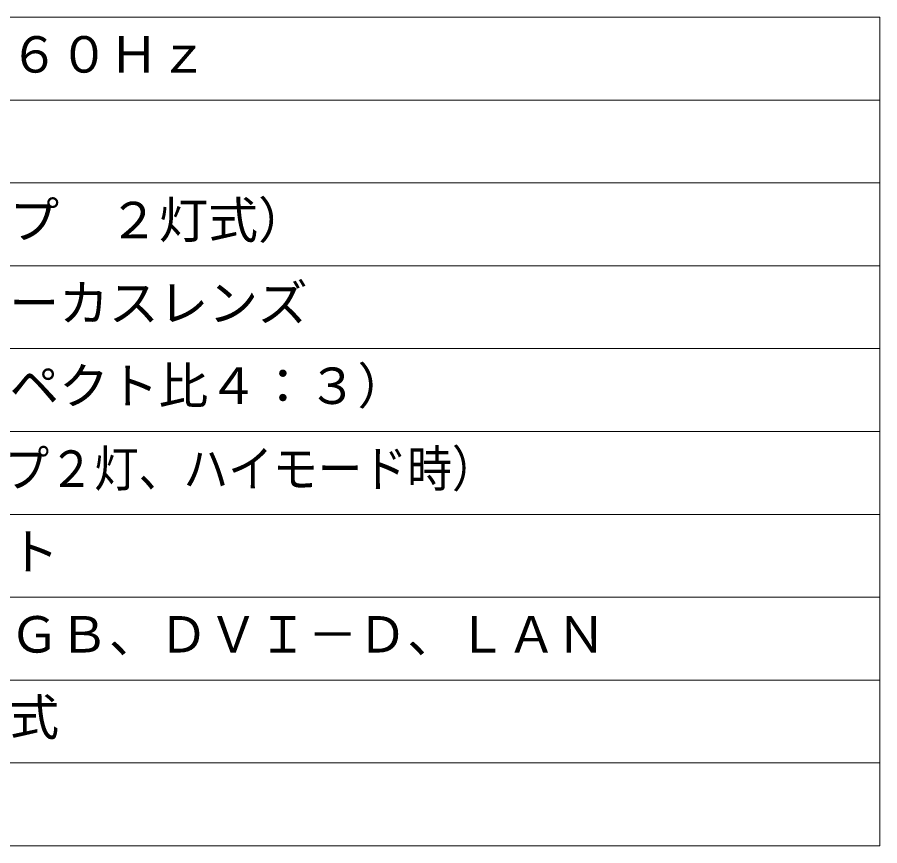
# Model space of a CAD drawing. Units: millimetres, scale not verified. Extents: x -62 to 63, y -56 to 57.
# Drawn here: x 10.5 to 62.5, y -56.5 to -6.5 of the extents above; entities that cross this region are included whole.
import ezdxf
from ezdxf.enums import TextEntityAlignment as Align

# ---------------------------------------------------------------- set-up
doc = ezdxf.new("R2010")
doc.units = ezdxf.units.MM
doc.header["$LTSCALE"] = 0.125
doc.layers.add('0-1_WAKU', color=1, linetype='Continuous', lineweight=18)
doc.layers.add('0-2_MOJI1', color=7, linetype='Continuous')
doc.styles.add('ＭＳ ゴシック', font='')
doc.styles.get('ＭＳ ゴシック').set_extended_font_data('MS Gothic')

msp = doc.modelspace()

# ---------------------------------------------------------------- linework, layer by layer
at = {"layer": '0-1_WAKU', "color": 4}
for p, q in [((62.5077, -6.4913), (-62.4923, -6.4913)), ((62.5077, -56.4913), (62.5077, -6.4913)), ((-62.4923, -56.4913), (62.5077, -56.4913))]:
    msp.add_line(p, q, dxfattribs=at)
at = {"layer": '0-1_WAKU'}
for p, q in [((-62.4923, -11.4913), (62.5077, -11.4913)), ((-62.4923, -16.4913), (62.5077, -16.4913)), ((-62.4923, -21.4913), (62.5077, -21.4913)), ((-62.4923, -26.4913), (62.5077, -26.4913)), ((-62.4923, -31.4913), (62.5077, -31.4913)), ((-62.4923, -36.4913), (62.5077, -36.4913)), ((-62.4923, -41.4913), (62.5077, -41.4913)), ((-62.4923, -46.4913), (62.5077, -46.4913)), ((-62.4923, -51.4913), (62.5077, -51.4913))]:
    msp.add_line(p, q, dxfattribs=at)

# ---------------------------------------------------------------- texts
at = {"layer": '0-2_MOJI1', "style": 'ＭＳ ゴシック'}
for s, p in [('ＡＣ１００Ｖ\u3000５０／６０Ｈｚ', (-19.9923, -10.4913)), ('３００Ｗ（ＵＨＭランプ\u3000２灯式）\u3000', (-19.9923, -20.4913)), ('電動ズーム・電動フォーカスレンズ', (-19.9923, -25.4913)), ('５０～６００型（アスペクト比４：３）', (-19.9923, -30.4913)), ('１０２４×７６８ドット', (-19.9923, -40.4913)), ('ビデオ／Ｓビデオ、ＲＧＢ、ＤＶＩ－Ｄ、ＬＡＮ', (-19.9923, -45.4913)), ('ランプ２灯式、液冷方式', (-19.9923, -50.4913))]:
    msp.add_text(s, height=2.199, dxfattribs=at).set_placement(p, align=Align.BOTTOM_LEFT)
at = {"layer": '0-2_MOJI1', "style": 'ＭＳ ゴシック', "width": 0.9}
msp.add_text('８０００ルーメン（ランプ２灯、ハイモード時）', height=2.199, dxfattribs=at).set_placement((-19.9923, -35.4913), align=Align.BOTTOM_LEFT)

doc.saveas('drawing.dxf')
